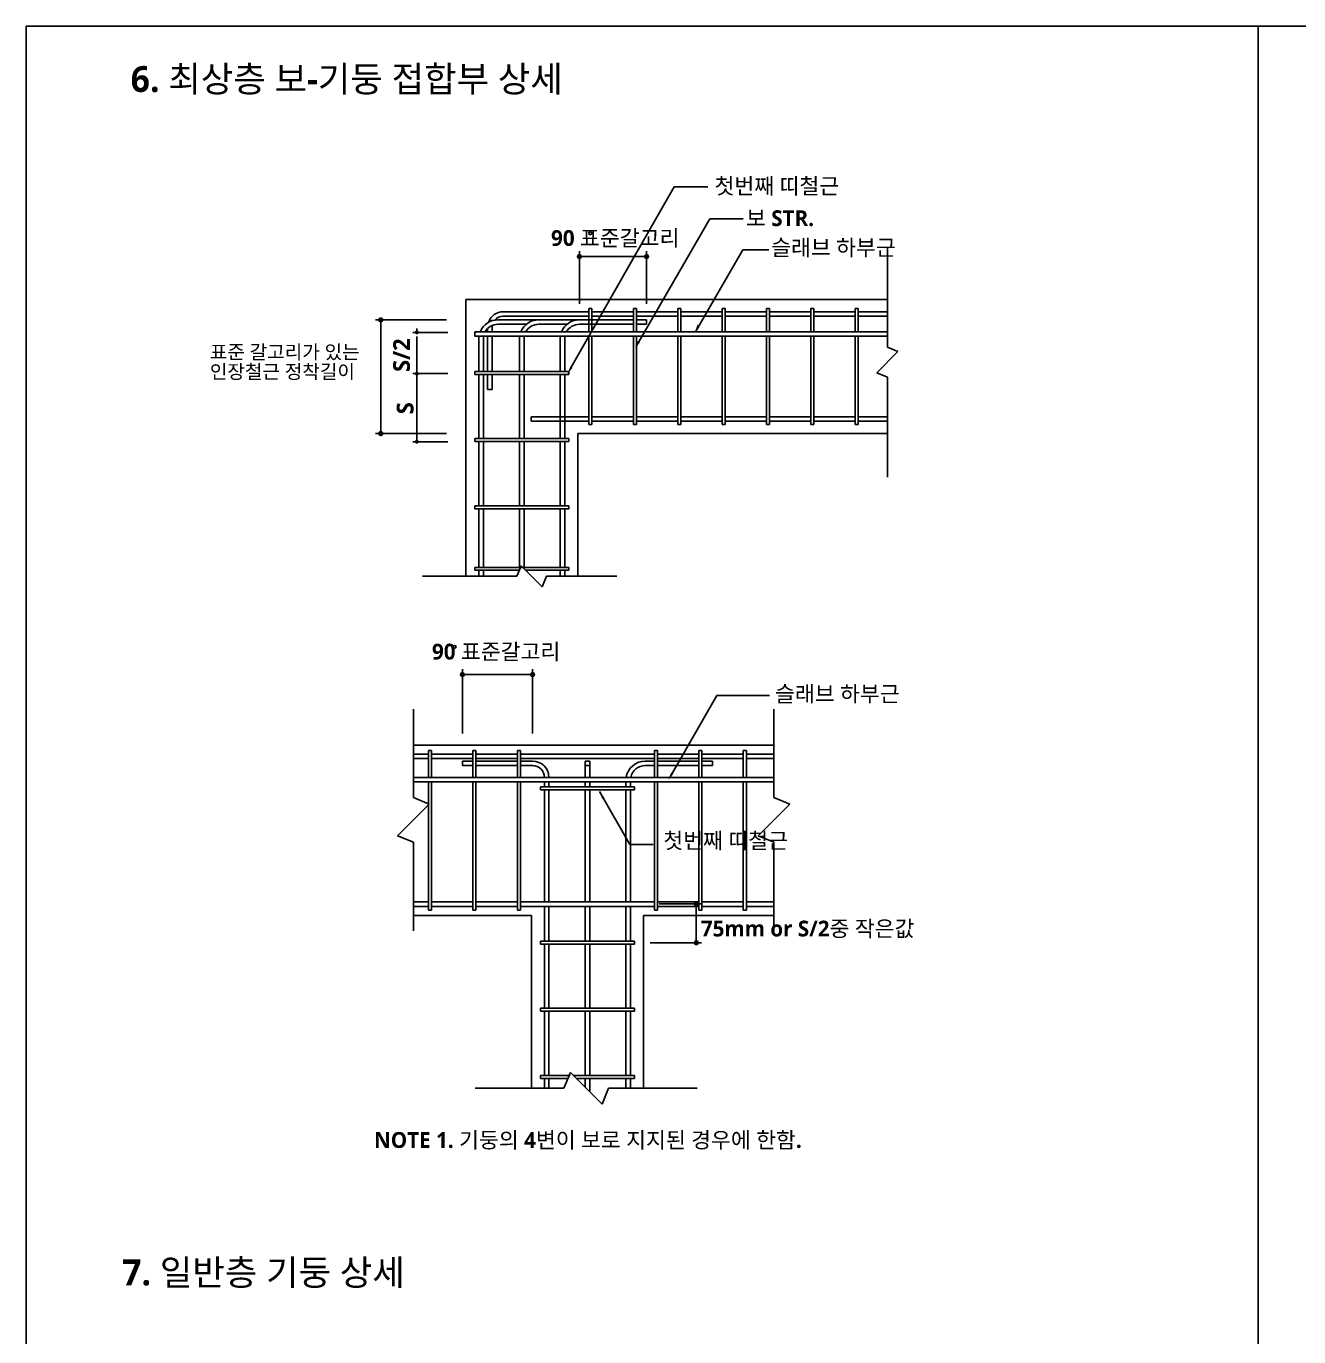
# Model space of a CAD drawing. Header units: millimetres. Extents: x 4573 to 501064, y -176100 to -4304.
# Drawn here: x 172773 to 196873, y -90227 to -65400 of the extents above; entities that cross this region are included whole.
import ezdxf

# ---------------------------------------------------------------- set-up
doc = ezdxf.new("R2010")
doc.units = ezdxf.units.MM
doc.header["$LTSCALE"] = 800
doc.layers.get('Defpoints').update_dxf_attribs({"color": 147})
for name, color, linetype in [('BAR', 40, 'Continuous'), ('DIM', 7, 'Continuous'), ('ELE4', 4, 'Continuous'), ('MIDDLE', 6, 'Continuous'), ('RXLEADER', 7, 'Continuous'), ('SYM', 7, 'Continuous'), ('TEXT', 3, 'Continuous'), ('TEXT5', 7, 'Continuous'), ('W1', 2, 'Continuous')]:
    doc.layers.add(name, color=color, linetype=linetype)
doc.styles.get("Standard").update_dxf_attribs({"font": 'malgun.ttf'})
doc.styles.add('XR-SHEET-맑은고딕', font='malgun.ttf')
doc.styles.add('맑은고딕B', font='malgunbd.ttf')
doc.dimstyles.new('AA', dxfattribs={"dimscale": 0, "dimtxt": 360, "dimasz": 200, "dimexe": 100, "dimexo": 3, "dimgap": 100, "dimtad": 1, "dimdec": 0, "dimzin": 0, "dimdsep": 46, "dimtxsty": 'Standard', "dimcen": 3, "dimadec": 0, "dimazin": 0, "dimtfac": 1, "dimtdec": 0, "dimtix": 1, "dimtmove": 0, "dimatfit": 0, "dimfxl": 1, "dimtolj": 1, "dimtzin": 0, "dimarcsym": 0})

# ---------------------------------------------------------------- blocks, each defined once
blk = doc.blocks.new('A$C6F5257FD')
at = {"color": 7, "style": 'XR-SHEET-맑은고딕'}
for s, p in [('표준 갈고리가 있는', (88, 628)), ('인장철근 정착길이', (88, 122))]:
    blk.add_text(s, height=360, dxfattribs=at).set_placement(p)
blk = doc.blocks.new('_Dot')
at = {"color": 0, "linetype": 'ByBlock', "lineweight": -2}
blk.add_line((-0.5, 0), (-1, 0), dxfattribs=at)
at = {"color": 0, "linetype": 'ByBlock', "const_width": 0.5}
blk.add_lwpolyline([(-0.25, 0, 1), (0.25, 0, 1)], format="xyb", close=True, dxfattribs=at)
blk = doc.blocks.new('*D269')
at = {"layer": 'Defpoints', "color": 0, "transparency": 16777216}
for p in [(184461, -82025), (184291, -82762), (185464, -82762)]:
    blk.add_point(p, dxfattribs=at)
at = {"layer": 'TEXT5', "color": 0, "lineweight": -2, "transparency": 16777216}
for p, q in [((184761, -82025), (185564, -82025)), ((185464, -82125), (185464, -82662)), ((184591, -82762), (185564, -82762))]:
    blk.add_line(p, q, dxfattribs=at)
at = {"layer": 'TEXT5', "color": 0, "lineweight": -2, "transparency": 16777216, "xscale": 100, "yscale": 100, "zscale": 100}
for p, rotation in [((185464, -82025), 90), ((185464, -82762), 270)]:
    blk.add_blockref('_Dot', p, dxfattribs=dict(at, rotation=rotation))
blk = doc.blocks.new('*D266')
at = {"layer": 'Defpoints', "color": 0, "transparency": 16777216}
for p in [(182363, -77683), (181034, -79098), (182363, -79098)]:
    blk.add_point(p, dxfattribs=at)
at = {"layer": 'TEXT5', "color": 0, "lineweight": -2, "transparency": 16777216}
for p, q in [((181034, -78798), (181034, -77583)), ((181134, -77683), (182263, -77683)), ((182363, -78798), (182363, -77583))]:
    blk.add_line(p, q, dxfattribs=at)
at = {"layer": 'TEXT5', "color": 0, "lineweight": -2, "transparency": 16777216, "xscale": 100, "yscale": 100, "zscale": 100, "rotation": 180}
blk.add_blockref('_Dot', (181034, -77683), dxfattribs=at)
at = {"layer": 'TEXT5', "color": 0, "lineweight": -2, "transparency": 16777216, "xscale": 100, "yscale": 100, "zscale": 100}
blk.add_blockref('_Dot', (182363, -77683), dxfattribs=at)
blk = doc.blocks.new('*D265')
at = {"layer": 'Defpoints', "color": 0, "transparency": 16777216}
for p in [(179488, -70964), (181032, -70964), (181032, -73117)]:
    blk.add_point(p, dxfattribs=at)
at = {"layer": 'TEXT5', "color": 0, "lineweight": -2, "transparency": 16777216}
for p, q in [((180732, -70964), (179388, -70964)), ((179488, -73017), (179488, -71064)), ((180732, -73117), (179388, -73117))]:
    blk.add_line(p, q, dxfattribs=at)
at = {"layer": 'TEXT5', "color": 0, "lineweight": -2, "transparency": 16777216, "xscale": 100, "yscale": 100, "zscale": 100}
for p, rotation in [((179488, -70964), 90), ((179488, -73117), 270)]:
    blk.add_blockref('_Dot', p, dxfattribs=dict(at, rotation=rotation))
blk = doc.blocks.new('*D270')
at = {"layer": 'Defpoints', "color": 0, "transparency": 16777216}
for p in [(184522, -69764), (183250, -70962), (184522, -70962)]:
    blk.add_point(p, dxfattribs=at)
at = {"layer": 'TEXT5', "color": 0, "lineweight": -2, "transparency": 16777216}
for p, q in [((183250, -70662), (183250, -69664)), ((183350, -69764), (184422, -69764)), ((184522, -70662), (184522, -69664))]:
    blk.add_line(p, q, dxfattribs=at)
at = {"layer": 'TEXT5', "color": 0, "lineweight": -2, "transparency": 16777216, "xscale": 100, "yscale": 100, "zscale": 100, "rotation": 180}
blk.add_blockref('_Dot', (183250, -69764), dxfattribs=at)
at = {"layer": 'TEXT5', "color": 0, "lineweight": -2, "transparency": 16777216, "xscale": 100, "yscale": 100, "zscale": 100}
blk.add_blockref('_Dot', (184522, -69764), dxfattribs=at)

msp = doc.modelspace()

# ---------------------------------------------------------------- linework, layer by layer
at = {"layer": 'BAR'}
for p, q in [((183430.5, -70744.8), (183487.7, -70744.8)), ((183430.5, -71187.5), (183430.5, -70744.8)), ((183487.7, -71187.5), (183487.7, -70744.8)), ((184271.2, -70744.8), (184328.4, -70744.8)), ((184271.2, -71187.5), (184271.2, -70744.8)), ((184328.4, -71187.5), (184328.4, -70744.8)), ((185111.9, -70744.8), (185169.1, -70744.8)), ((185111.9, -71187.5), (185111.9, -70744.8)), ((185169.1, -71187.5), (185169.1, -70744.8)), ((185952.6, -70744.8), (186009.8, -70744.8)), ((185952.6, -71187.5), (185952.6, -70744.8)), ((186009.8, -71187.5), (186009.8, -70744.8)), ((186793.4, -70744.8), (186850.5, -70744.8)), ((186793.4, -71187.5), (186793.4, -70744.8)), ((186850.5, -71187.5), (186850.5, -70744.8)), ((187634.1, -70744.8), (187691.2, -70744.8)), ((187634.1, -71187.5), (187634.1, -70744.8)), ((187691.2, -71187.5), (187691.2, -70744.8)), ((188474.8, -70744.8), (188531.9, -70744.8)), ((188474.8, -71187.5), (188474.8, -70744.8)), ((188531.9, -71187.5), (188531.9, -70744.8)), ((182980.3, -70961.6), (181708.1, -70961.6)), ((181808.1, -70808.4), (183430.5, -70808.4)), ((181808.1, -70893.1), (183430.5, -70893.1)), ((183430.5, -70961.6), (182478.9, -70961.6)), ((184271.2, -70961.6), (183249.8, -70961.6)), ((183487.7, -70808.4), (184271.2, -70808.4)), ((183487.7, -70893.1), (184271.2, -70893.1)), ((184328.4, -70808.4), (185111.9, -70808.4)), ((184328.4, -70893.1), (185111.9, -70893.1)), ((184522, -70961.6), (184328.4, -70961.6)), ((184522, -70961.6), (184522, -71046.4)), ((185169.1, -70808.4), (185952.6, -70808.4)), ((185169.1, -70893.1), (185952.6, -70893.1)), ((186009.8, -70808.4), (186793.4, -70808.4)), ((186009.8, -70893.1), (186793.4, -70893.1)), ((186850.5, -70808.4), (187634.1, -70808.4)), ((186850.5, -70893.1), (187634.1, -70893.1)), ((187691.2, -70808.4), (188474.8, -70808.4)), ((187691.2, -70893.1), (188474.8, -70893.1)), ((188531.9, -70808.4), (189082.3, -70808.4)), ((188531.9, -70893.1), (189082.3, -70893.1)), ((181270.5, -71187.5), (189082.3, -71187.5)), ((181270.5, -71272.2), (181270.5, -71187.5)), ((181511.6, -71187.5), (181511.6, -71125.9)), ((181596.3, -71187.5), (181596.3, -71104.8)), ((182244.4, -71046.4), (181708.1, -71046.4)), ((183015.2, -71046.4), (182478.9, -71046.4)), ((183751.2, -71046.4), (183249.8, -71046.4)), ((183430.5, -71046.4), (183249.8, -71046.4)), ((184271.2, -71046.4), (183487.7, -71046.4)), ((184522, -71046.4), (184328.4, -71046.4)), ((181270.5, -71272.2), (189082.3, -71272.2)), ((181346.8, -71272.2), (181346.8, -71942.3)), ((181431.5, -71272.2), (181431.5, -71942.3)), ((181511.6, -71942.3), (181511.6, -71272.2)), ((181596.3, -71942.3), (181596.3, -71272.2)), ((182117.6, -71272.2), (182117.6, -71399.3)), ((182117.6, -71272.2), (182117.6, -71942.3)), ((182202.3, -71272.2), (182202.3, -71399.3)), ((182202.3, -71272.2), (182202.3, -71942.3)), ((182888.4, -71272.2), (182888.4, -71942.3)), ((182973.1, -71272.2), (182973.1, -71399.3)), ((182973.1, -71272.2), (182973.1, -71942.3)), ((183430.5, -72947.2), (183430.5, -71272.2)), ((183487.7, -72947.2), (183487.7, -71272.2)), ((184271.2, -72947.2), (184271.2, -71272.2)), ((184328.4, -72947.2), (184328.4, -71272.2)), ((185111.9, -72947.2), (185111.9, -71272.2)), ((185169.1, -72947.2), (185169.1, -71272.2)), ((185952.6, -72947.2), (185952.6, -71272.2)), ((186009.8, -72947.2), (186009.8, -71272.2)), ((186793.4, -72947.2), (186793.4, -71272.2)), ((186850.5, -72947.2), (186850.5, -71272.2)), ((187634.1, -72947.2), (187634.1, -71272.2)), ((187691.2, -72947.2), (187691.2, -71272.2)), ((188474.8, -72947.2), (188474.8, -71272.2)), ((188531.9, -72947.2), (188531.9, -71272.2)), ((181270.5, -71998.8), (181270.5, -71942.3)), ((181270.6, -71942.3), (183049.4, -71942.3)), ((181270.6, -71998.8), (183049.4, -71998.8)), ((181346.8, -71998.8), (181346.8, -73212.9)), ((181431.5, -71998.8), (181431.5, -73212.9)), ((181511.6, -72279), (181511.6, -71998.8)), ((181596.3, -72279), (181596.3, -71998.8)), ((182117.6, -71998.8), (182117.6, -73212.9)), ((182202.3, -71998.8), (182202.3, -73212.9)), ((182888.4, -71998.8), (182888.4, -73212.9)), ((182973.1, -71998.8), (182973.1, -73212.9)), ((183049.5, -71998.8), (183049.5, -71942.3)), ((181511.6, -72279), (181596.3, -72279)), ((182333.8, -72799), (183430.5, -72799)), ((182333.8, -72883.7), (183430.5, -72883.7)), ((183430.5, -72947.2), (183487.7, -72947.2)), ((183487.7, -72799), (184271.2, -72799)), ((183487.7, -72883.7), (184271.2, -72883.7)), ((184271.2, -72947.2), (184328.4, -72947.2)), ((184328.4, -72799), (185111.9, -72799)), ((184328.4, -72883.7), (185111.9, -72883.7)), ((185111.9, -72947.2), (185169.1, -72947.2)), ((185169.1, -72799), (185952.6, -72799)), ((185169.1, -72883.7), (185952.6, -72883.7)), ((185952.6, -72947.2), (186009.8, -72947.2)), ((186009.8, -72799), (186793.4, -72799)), ((186009.8, -72799), (186128.5, -72799)), ((186009.8, -72883.7), (186793.4, -72883.7)), ((186793.4, -72947.2), (186850.5, -72947.2)), ((186850.5, -72799), (187634.1, -72799)), ((186850.5, -72883.7), (187634.1, -72883.7)), ((187634.1, -72947.2), (187691.2, -72947.2)), ((187691.2, -72799), (188474.8, -72799)), ((187691.2, -72883.7), (188474.8, -72883.7)), ((188474.8, -72947.2), (188531.9, -72947.2)), ((188531.9, -72799), (189082.3, -72799)), ((188531.9, -72883.7), (189082.3, -72883.7)), ((181270.5, -73269.4), (181270.5, -73212.9)), ((181270.6, -73212.9), (183049.4, -73212.9)), ((183049.5, -73269.4), (183049.5, -73212.9)), ((181270.6, -73269.4), (183049.4, -73269.4)), ((181346.8, -73269.4), (181346.8, -74483.5)), ((181431.5, -73269.4), (181431.5, -74483.5)), ((182117.6, -73269.4), (182117.6, -74483.5)), ((182202.3, -73269.4), (182202.3, -74483.5)), ((182888.4, -73269.4), (182888.4, -74483.5)), ((182973.1, -73269.4), (182973.1, -74483.5)), ((181270.5, -74540), (181270.5, -74483.5)), ((181270.6, -74483.5), (183049.4, -74483.5)), ((181270.6, -74540), (183049.4, -74540)), ((181346.8, -74540), (181346.8, -75651.1)), ((181431.5, -74540), (181431.5, -75651.1)), ((182117.6, -74540), (182117.6, -75651.1)), ((182202.3, -74540), (182202.3, -75677.2)), ((182888.4, -74540), (182888.4, -75651.1)), ((182973.1, -74540), (182973.1, -75651.1)), ((183049.5, -74540), (183049.5, -74483.5)), ((181270.5, -75707.5), (181270.5, -75651.1)), ((181270.6, -75651.1), (183049.4, -75651.1)), ((181270.6, -75707.5), (182111.4, -75707.5)), ((181346.8, -75707.5), (181346.8, -75821.4)), ((181431.5, -75707.5), (181431.5, -75821.4)), ((182232.6, -75707.5), (183049.4, -75707.5)), ((182888.4, -75707.5), (182888.4, -75821.4)), ((182973.1, -75707.5), (182973.1, -75821.4)), ((183049.5, -75707.5), (183049.5, -75651.1)), ((180106.1, -79189.2), (180392.8, -79189.2)), ((180450, -79121.8), (180392.8, -79121.8)), ((180392.8, -79631.9), (180392.8, -79121.8)), ((180450, -79631.9), (180450, -79121.8)), ((180450, -79189.2), (181233.5, -79189.2)), ((181290.7, -79121.8), (181233.5, -79121.8)), ((181233.5, -79631.9), (181233.5, -79121.8)), ((181290.7, -79631.9), (181290.7, -79121.8)), ((181290.7, -79189.2), (182074.2, -79189.2)), ((182131.4, -79121.8), (182074.2, -79121.8)), ((182074.2, -79631.9), (182074.2, -79121.8)), ((182131.4, -79631.9), (182131.4, -79121.8)), ((182131.4, -79189.2), (184672.5, -79189.2)), ((184672.5, -79121.8), (184729.7, -79121.8)), ((184672.5, -79631.9), (184672.5, -79121.8)), ((184729.7, -79631.9), (184729.7, -79121.8)), ((184729.7, -79189.2), (185513.2, -79189.2)), ((185513.2, -79121.8), (185570.4, -79121.8)), ((185513.2, -79631.9), (185513.2, -79121.8)), ((185570.4, -79631.9), (185570.4, -79121.8)), ((185570.4, -79189.2), (186353.9, -79189.2)), ((186353.9, -79121.8), (186411.1, -79121.8)), ((186353.9, -79631.9), (186353.9, -79121.8)), ((186411.1, -79631.9), (186411.1, -79121.8)), ((186411.1, -79189.2), (186933.6, -79189.2)), ((180106.1, -79273.9), (180392.8, -79273.9)), ((180450, -79273.9), (181233.5, -79273.9)), ((181034.2, -79321.3), (181233.5, -79321.3)), ((181034.2, -79321.3), (181034.2, -79406)), ((181034.2, -79406), (181233.5, -79406)), ((181290.7, -79273.9), (182074.2, -79273.9)), ((181290.7, -79321.3), (182074.2, -79321.3)), ((181290.7, -79406), (182074.2, -79406)), ((182131.4, -79273.9), (184672.5, -79273.9)), ((182131.4, -79321.3), (182362.8, -79321.3)), ((182131.4, -79406), (182362.8, -79406)), ((183444.2, -79321.3), (183359.5, -79321.3)), ((183359.5, -79321.3), (183359.5, -79631.9)), ((183444.2, -79406), (183359.5, -79406)), ((183444.2, -79321.3), (183444.2, -79631.9)), ((184672.5, -79321.3), (184497.4, -79321.3)), ((184672.5, -79406), (184497.4, -79406)), ((184729.7, -79273.9), (185513.2, -79273.9)), ((185513.2, -79321.3), (184729.7, -79321.3)), ((185513.2, -79406), (184729.7, -79406)), ((185570.4, -79273.9), (186353.9, -79273.9)), ((185769.6, -79321.3), (185570.4, -79321.3)), ((185769.6, -79406), (185570.4, -79406)), ((185769.6, -79321.3), (185769.6, -79406)), ((186411.1, -79273.9), (186933.6, -79273.9)), ((180106.1, -79631.9), (186933.6, -79631.9)), ((180106.1, -79716.6), (186933.6, -79716.6)), ((180392.8, -79716.6), (180392.8, -82142.5)), ((180450, -79716.6), (180450, -82142.5)), ((181233.5, -79716.6), (181233.5, -82142.5)), ((181290.7, -79716.6), (181290.7, -82142.5)), ((182074.2, -79716.6), (182074.2, -82142.5)), ((182131.4, -79716.6), (182131.4, -82142.5)), ((184291.3, -79807.4), (182512.5, -79807.4)), ((182512.5, -79807.4), (182512.5, -79863.9)), ((182512.5, -79863.9), (184291.3, -79863.9)), ((182588.7, -79716.6), (182588.7, -79807.4)), ((182588.7, -79863.9), (182588.7, -81990.3)), ((182673.4, -79716.6), (182673.4, -79807.4)), ((182673.4, -79863.9), (182673.4, -81990.3)), ((183359.5, -79716.6), (183359.5, -79807.4)), ((183359.5, -79863.9), (183359.5, -81990.3)), ((183444.2, -79716.6), (183444.2, -79807.4)), ((183444.2, -79863.9), (183444.2, -81990.3)), ((184130.4, -79716.6), (184130.4, -79807.4)), ((184130.4, -79863.9), (184130.4, -81990.3)), ((184215.1, -79716.6), (184215.1, -79807.4)), ((184215.1, -79863.9), (184215.1, -81990.3)), ((184291.3, -79863.9), (184291.3, -79807.4)), ((184672.5, -79716.6), (184672.5, -82142.5)), ((184729.7, -79716.6), (184729.7, -82142.5)), ((185513.2, -79716.6), (185513.2, -82142.5)), ((185570.4, -79716.6), (185570.4, -82142.5)), ((186353.9, -79716.6), (186353.9, -82142.5)), ((186411.1, -79716.6), (186411.1, -82142.5)), ((180106.1, -81990.3), (180392.8, -81990.3)), ((180106.1, -82075), (180392.8, -82075)), ((180450, -82142.5), (180392.8, -82142.5)), ((180450, -81990.3), (181233.5, -81990.3)), ((180450, -82075), (181233.5, -82075)), ((181290.7, -82142.5), (181233.5, -82142.5)), ((181290.7, -81990.3), (182074.2, -81990.3)), ((181290.7, -82075), (182074.2, -82075)), ((182131.4, -82142.5), (182074.2, -82142.5)), ((182131.4, -81990.3), (184672.5, -81990.3)), ((182131.4, -82075), (184672.5, -82075)), ((182588.7, -82075), (182588.7, -82733.5)), ((182673.4, -82075), (182673.4, -82733.5)), ((183359.5, -82075), (183359.5, -82733.5)), ((183444.2, -82075), (183444.2, -82733.5)), ((184130.4, -82075), (184130.4, -82733.5)), ((184215.1, -82075), (184215.1, -82733.5)), ((184672.5, -82142.5), (184729.7, -82142.5)), ((184729.7, -81990.3), (185513.2, -81990.3)), ((184729.7, -82075), (185513.2, -82075)), ((185513.2, -82142.5), (185570.4, -82142.5)), ((185570.4, -81990.3), (186353.9, -81990.3)), ((185570.4, -82075), (186353.9, -82075)), ((186353.9, -82142.5), (186411.1, -82142.5)), ((186411.1, -81990.3), (186933.6, -81990.3)), ((186411.1, -82075), (186933.6, -82075)), ((184291.3, -82733.5), (182512.5, -82733.5)), ((182512.5, -82733.5), (182512.5, -82790)), ((182512.5, -82790), (184291.3, -82790)), ((182588.7, -82790), (182588.7, -84004.1)), ((182673.4, -82790), (182673.4, -84004.1)), ((183359.5, -82790), (183359.5, -84004.1)), ((183444.2, -82790), (183444.2, -84004.1)), ((184130.4, -82790), (184130.4, -84004.1)), ((184215.1, -82790), (184215.1, -84004.1)), ((184291.3, -82790), (184291.3, -82733.5)), ((184291.3, -84004.1), (182512.5, -84004.1)), ((182512.5, -84004.1), (182512.5, -84060.6)), ((182512.5, -84060.6), (184291.3, -84060.6)), ((182588.7, -84060.6), (182588.7, -85274.7)), ((182673.4, -84060.6), (182673.4, -85274.7)), ((183359.5, -84060.6), (183359.5, -85274.7)), ((183444.2, -84060.6), (183444.2, -85274.7)), ((184130.4, -84060.6), (184130.4, -85274.7)), ((184215.1, -84060.6), (184215.1, -85274.7)), ((184291.3, -84060.6), (184291.3, -84004.1)), ((183057.6, -85274.7), (182512.5, -85274.7)), ((182512.5, -85274.7), (182512.5, -85331.2)), ((182512.5, -85331.2), (183034.2, -85331.2)), ((182588.7, -85331.2), (182588.7, -85520.2)), ((182673.4, -85331.2), (182673.4, -85520.2)), ((184291.3, -85274.7), (183134, -85274.7)), ((183190.5, -85331.2), (184291.3, -85331.2)), ((183359.5, -85331.2), (183359.5, -85500.2)), ((183444.2, -85331.2), (183444.2, -85584.9)), ((184130.4, -85331.2), (184130.4, -85520.2)), ((184215.1, -85331.2), (184215.1, -85520.2)), ((184291.3, -85331.2), (184291.3, -85274.7))]:
    msp.add_line(p, q, dxfattribs=at)
for centre, radius, start, end in [((181708.1, -71328.7), 367.1, 90, 157.38014), ((181808.1, -71104.8), 296.5, 90, 161.17238), ((181808.1, -71104.8), 211.8, 90, 139.26747), ((182478.9, -71328.7), 367.1, 90, 157.38014), ((183249.8, -71328.7), 367.1, 90, 157.38014), ((181708.1, -71328.7), 282.4, 90, 150), ((181808.1, -71104.8), 211.8, 169.9963, 180), ((182478.9, -71328.7), 282.4, 90, 150), ((183249.8, -71328.7), 282.4, 90, 150), ((182362.8, -79631.9), 310.6, 0, 90), ((182362.8, -79631.9), 225.9, 0, 90), ((184497.4, -79688.4), 367.1, 90, 171.15012), ((184497.4, -79688.4), 282.4, 90, 168.46304)]:
    msp.add_arc(centre, radius, start, end, dxfattribs=at)
at = {"layer": 'DIM'}
for p, q in [((180760.1, -71201.7), (180097.2, -71201.7)), ((180170.7, -73271.1), (180170.7, -71275.2)), ((180760.1, -71981.3), (180097.2, -71981.3)), ((180760.1, -73271.1), (180097.2, -73271.1))]:
    msp.add_line(p, q, dxfattribs=at)
at = {"layer": 'ELE4', "color": 2}
msp.add_line((196106.7, -116700), (196106.7, -65400), dxfattribs=at)
at = {"layer": 'ELE4'}
msp.add_lwpolyline([(172773.3, -116700), (241550, -116700), (241550, -65400), (172773.3, -65400)], close=True, dxfattribs=at)
at = {"layer": 'RXLEADER'}
for p, q in [((185447.2, -71187.5), (186342.4, -69637.1)), ((186342.4, -69637.1), (186837.2, -69637.1)), ((184960.3, -79631.9), (185855.5, -78081.4)), ((185855.5, -78081.4), (186847.6, -78081.4)), ((183628.1, -79898.5), (184205.6, -80898.9)), ((184205.6, -80898.9), (184649.3, -80898.9))]:
    msp.add_line(p, q, dxfattribs=at)
at = {"layer": 'SYM'}
for p, q in [((189082.3, -69602), (189082.3, -71481.7)), ((189082.3, -71481.7), (189282, -71564.4)), ((189282, -71564.4), (188882.7, -71963.7)), ((188882.7, -71963.7), (189082.3, -72046.4)), ((189082.3, -72046.4), (189082.3, -73943)), ((182146.9, -75621.8), (182064.2, -75821.4)), ((182546.2, -76021.1), (182146.9, -75621.8)), ((182064.2, -75821.4), (180279.4, -75821.4)), ((182628.9, -75821.4), (182546.2, -76021.1)), ((183958.2, -75821.4), (182628.9, -75821.4)), ((180106.1, -78336.4), (180106.1, -80012.4)), ((186933.6, -78336.4), (186933.6, -80012.4)), ((180405.6, -80136.4), (179806.6, -80735.4)), ((180106.1, -80012.4), (180405.6, -80136.4)), ((187233.1, -80136.4), (186634.1, -80735.4)), ((186933.6, -80012.4), (187233.1, -80136.4)), ((179806.6, -80735.4), (180106.1, -80859.4)), ((180106.1, -80859.4), (180106.1, -82538)), ((186634.1, -80735.4), (186933.6, -80859.4)), ((186933.6, -80859.4), (186933.6, -82538)), ((183080, -85220.7), (182956, -85520.2)), ((183679, -85819.7), (183080, -85220.7)), ((182956, -85520.2), (181277.4, -85520.2)), ((183803, -85520.2), (183679, -85819.7)), ((185479.1, -85520.2), (183803, -85520.2))]:
    msp.add_line(p, q, dxfattribs=at)
at = {"layer": 'TEXT', "color": 7}
for p, q in [((185047.2, -68445.7), (185682.5, -68445.7)), ((184328.4, -71456), (185718.3, -69048.7)), ((185718.3, -69048.7), (186353.6, -69048.7))]:
    msp.add_line(p, q, dxfattribs=at)
at = {"layer": 'TEXT5', "color": 7}
for p, q in [((183096.6, -71860.9), (185047.2, -68445.7)), ((185047.2, -68445.7), (185194.3, -68445.7)), ((185194.3, -68445.7), (185267.8, -68445.7))]:
    msp.add_line(p, q, dxfattribs=at)
at = {"layer": 'TEXT5', "color": 4}
msp.add_line((182333.8, -72799), (182333.8, -72883.7), dxfattribs=at)
at = {"layer": 'TEXT5', "color": 7}
for centre in [(183454.1, -69322), (180884.8, -77156.9)]:
    msp.add_circle(centre, 28, dxfattribs=at)
for points in [[(185530.3, -71075), (185487.7, -71050.7), (185436, -71190.5)], [(184396.9, -71386.8), (184354.3, -71362.5), (184302.6, -71502.3)], [(183117.9, -71873.1), (183075.3, -71848.8), (183023.7, -71988.6)], [(185028.8, -79562.6), (184986.2, -79538.3), (184934.6, -79678.2)], [(183681.8, -80037.6), (183724, -80012.6), (183628.1, -79898.5)]]:
    msp.add_solid(points, dxfattribs=at)
at = {"layer": 'W1'}
for p, q in [((181101.1, -70575.4), (189082.3, -70575.4)), ((181101.1, -70575.4), (181101.1, -75821.4)), ((183218.8, -73116.6), (189082.3, -73116.6)), ((183218.8, -73116.6), (183218.8, -75821.4)), ((180106.1, -79019.8), (184460.7, -79019.8)), ((184460.7, -79019.8), (186933.6, -79019.8)), ((180106.1, -82244.4), (182343.1, -82244.4)), ((182343.1, -82244.4), (182343.1, -85520.2)), ((184460.7, -82244.4), (186933.6, -82244.4)), ((184460.7, -82244.4), (184460.7, -85520.2))]:
    msp.add_line(p, q, dxfattribs=at)

# ---------------------------------------------------------------- block references
at = {"layer": 'DIM', "xscale": 73.529411764706, "yscale": 73.529411764706, "zscale": 73.529411764706, "rotation": 270}
for p in [(180170.7, -71201.7), (180170.7, -71981.3), (180170.7, -73271.1)]:
    msp.add_blockref('_Dot', p, dxfattribs=at)
at = {"layer": 'TEXT5', "color": 7, "xscale": 0.7352941176470599, "yscale": 0.7352941176470599, "zscale": 0.7352941176470599}
msp.add_blockref('A$C6F5257FD', (176186.2, -72166.4), dxfattribs=at)

# ---------------------------------------------------------------- texts
at = {"layer": 'MIDDLE', "style": '맑은고딕B'}
for s, p in [('6. 최상층 보-기둥 접합부 상세', (174751.2, -66645.6)), ('7. 일반층 기둥 상세', (174590.7, -89253))]:
    msp.add_text(s, height=490.196, dxfattribs=at).set_placement(p)
at = {"layer": 'TEXT5', "color": 7, "style": '맑은고딕B'}
for s, p in [('첫번째 띠철근', (185809.7, -68578.1)), ('보 STR.', (186405.1, -69186.9)), ('90 표준갈고리', (182712.9, -69562.6)), ('슬래브 하부근', (186881.5, -69743.7)), ('90 표준갈고리', (180457.6, -77397.5)), ('슬래브 하부근', (186955.2, -78198.2)), ('첫번째 띠철근', (184839.3, -80978.7)), ('75mm or S/2중 작은값', (185549.4, -82644)), ('NOTE 1. 기둥의 4변이 보로 지지된 경우에 한함.', (179359.3, -86649.5))]:
    msp.add_text(s, height=300, dxfattribs=at).set_placement(p)
for s, height, p in [('S/2', 317.65, (180040, -71949.6)), ('S', 317.6, (180107.9, -72750.6))]:
    msp.add_text(s, height=height, rotation=90, dxfattribs=at).set_placement(p)

# ---------------------------------------------------------------- dimensions: what is measured, and where the dimension line sits
at = {"layer": 'TEXT5', "color": 7}
for base, p1, p2, picture, middle in [((184522, -69764.5), (183249.8, -70961.6), (184522, -70961.6), '*D270', (183885.9, -69764.5)), ((182362.8, -77683.5), (181034.2, -79097.8), (182362.8, -79097.8), '*D266', (181698.5, -77683.5))]:
    dim = msp.add_linear_dim(base=base, p1=p1, p2=p2, text=' ', dimstyle='AA', override={"dimscale": 1, "dimasz": 100, "dimexo": 300, "dimblk1": 'DOT', "dimblk2": 'DOT', "dimsah": 1}, dxfattribs=at)
    dim.commit()
    dim.dimension.update_dxf_attribs({"geometry": picture, "text_midpoint": middle})
for base, p1, p2, picture, middle in [((179487.8, -70964.4), (181031.8, -73116.6), (181031.8, -70964.4), '*D265', (179487.8, -72040.5)), ((185463.7, -82761.8), (184460.7, -82024.7), (184291.3, -82761.8), '*D269', (185463.7, -82393.2))]:
    dim = msp.add_linear_dim(base=base, p1=p1, p2=p2, angle=90, text=' ', dimstyle='AA', override={"dimscale": 1, "dimasz": 100, "dimexo": 300, "dimblk1": 'DOT', "dimblk2": 'DOT', "dimsah": 1}, dxfattribs=at)
    dim.commit()
    dim.dimension.update_dxf_attribs({"geometry": picture, "text_midpoint": middle})

doc.saveas('drawing.dxf')
